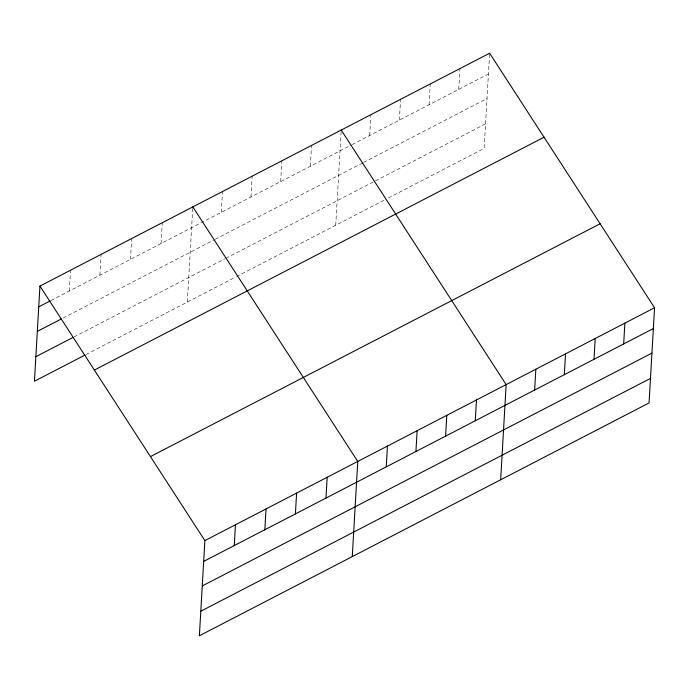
<?xml version="1.0" encoding="UTF-8"?>
<svg xmlns="http://www.w3.org/2000/svg" width="689" height="689" viewBox="0 0 689 689"><rect width="100%" height="100%" fill="white"/><g stroke="black" fill="none" stroke-linecap="round" stroke-linejoin="round"><path stroke-width="0.52" stroke-dasharray="3.44 2.58" d="M69.313 291.034L70.519 270.226M99.896 275.195L101.094 254.396M130.471 259.365L131.668 238.558M161.054 243.536L162.251 222.728M187.339 302.066L192.825 206.898M221.307 212.333L222.504 191.525M250.985 196.968L252.183 176.16M280.664 181.595L281.861 160.795M310.343 166.23L311.54 145.431M335.732 225.234L341.167 131.099M369.7 135.492L370.897 114.693M399.379 120.127L400.585 99.328M429.058 104.762L430.263 83.963M458.736 89.398L459.942 68.59M489.56 54.267L484.126 148.393L385.814 199.302M51.158 300.43L351.149 145.103M352.079 144.621L488.415 74.024M63.121 318.042L214.331 239.755M215.252 239.272L362.724 162.923M363.646 162.44L487.002 98.57M74.085 336.895L224.924 258.797M225.854 258.315L485.547 123.856M86.047 354.516L235.569 277.099M236.499 276.616L384.893 199.784"/><path stroke-width="1.03" d="M39.936 286.064L204.874 540.607L199.379 635.775L649.064 402.936L654.55 307.768L489.621 53.225L39.936 286.064L34.45 381.232L85.091 355.007M234.251 545.576L235.449 524.768M264.826 529.738L266.023 508.938M295.409 513.908L296.606 493.109M325.983 498.078L327.18 477.27M352.277 556.609L357.763 461.441L192.825 206.898M386.245 466.875L387.442 446.076M415.923 451.51L417.121 430.703M445.602 436.137L446.799 415.338M475.281 420.772L476.478 399.973M500.67 479.777L506.157 384.6L341.219 130.057M534.638 390.043L535.835 369.235M564.317 374.67L565.514 353.87M593.996 359.305L595.193 338.506M623.674 343.94L624.871 323.132M38.739 306.863L50.202 300.929M37.327 331.4L61.209 319.033M35.862 356.687L73.129 337.395M94.367 370.062L544.043 137.223M150.443 456.6L600.119 223.77M204.874 540.607L654.55 307.768M203.668 561.406L653.353 328.567M202.256 585.951L651.932 353.113M200.8 611.229L650.476 378.399"/></g></svg>
